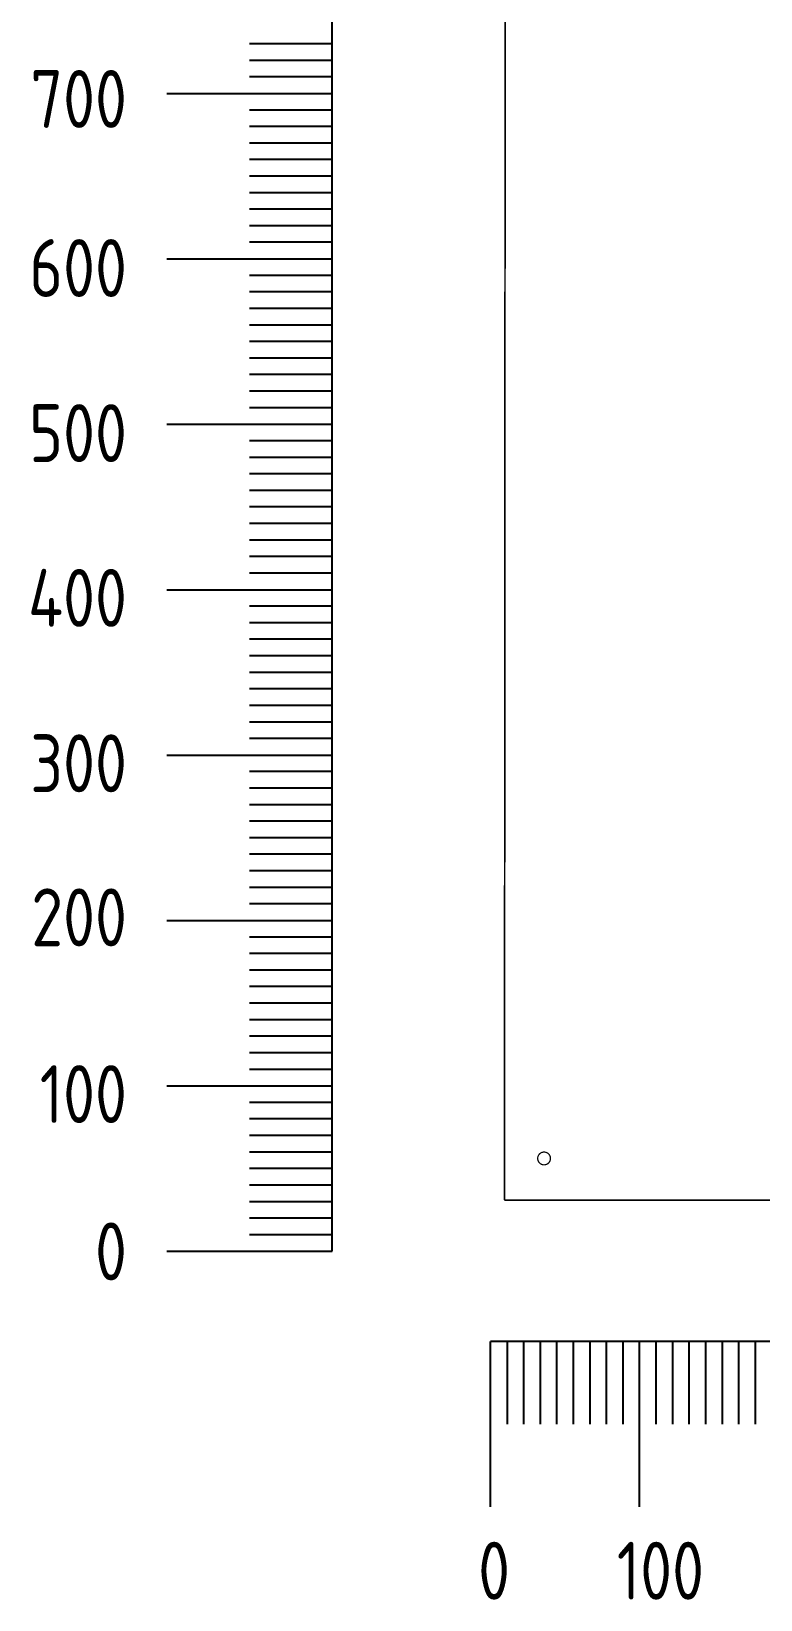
# Paper-space layout 'Лист1' of a CAD drawing. Header units: millimetres. Extents: x 20 to 579, y 6 to 381.
# Drawn here: x 356.4 to 400.5, y 220.9 to 315.7 of the extents above; entities that cross this region are included whole.
import ezdxf

# ---------------------------------------------------------------- set-up
doc = ezdxf.new("R2010")
doc.units = ezdxf.units.MM
doc.layers.add('DrillDrawing', color=1, linetype='Continuous')
doc.layers.add('Mechanical15', color=56, linetype='Continuous')
doc.layers.add('Розмірний', color=130, linetype='Continuous', lineweight=25)
doc.styles.add('GOST-2.304_Type-B', font='GOST Common.ttf')

psp = doc.layouts.new('Лист1')

# ---------------------------------------------------------------- linework, layer by layer
at = {"layer": 'DrillDrawing'}
for points, const_width in [([(386.971, 247.537, -1), (387.744, 247.537, -1)], 0.0773), ([(387.763, 247.537, -1), (387.724, 247.537, -1)], 0.0387)]:
    psp.add_lwpolyline(points, format="xyb", close=True, dxfattribs=dict(at, const_width=const_width))
at = {"layer": 'Mechanical15', "const_width": 0.1}
for points in [[(384.963, 245.021), (385.022, 350.088)], [(384.963, 245.021), (554.878, 245.021)]]:
    psp.add_lwpolyline(points, dxfattribs=at)
at = {"layer": 'Розмірний', "color": 18, "true_color": 0x000000}
for p, q in [((374.549, 241.923), (374.549, 351.923)), ((374.549, 314.923), (369.549, 314.923)), ((374.549, 313.923), (369.549, 313.923)), ((374.549, 312.923), (369.549, 312.923)), ((364.549, 311.923), (374.549, 311.923)), ((374.549, 310.923), (369.549, 310.923)), ((374.549, 309.923), (369.549, 309.923)), ((374.549, 308.923), (369.549, 308.923)), ((374.549, 307.923), (369.549, 307.923)), ((374.549, 306.923), (369.549, 306.923)), ((374.549, 305.923), (369.549, 305.923)), ((374.549, 304.923), (369.549, 304.923)), ((374.549, 303.923), (369.549, 303.923)), ((374.549, 302.923), (369.549, 302.923)), ((364.549, 301.923), (374.549, 301.923)), ((374.549, 300.923), (369.549, 300.923)), ((374.549, 299.923), (369.549, 299.923)), ((374.549, 298.923), (369.549, 298.923)), ((374.549, 297.923), (369.549, 297.923)), ((374.549, 296.923), (369.549, 296.923)), ((374.549, 295.923), (369.549, 295.923)), ((374.549, 294.923), (369.549, 294.923)), ((374.549, 293.923), (369.549, 293.923)), ((374.549, 292.923), (369.549, 292.923)), ((364.549, 291.923), (374.549, 291.923)), ((374.549, 290.923), (369.549, 290.923)), ((374.549, 289.923), (369.549, 289.923)), ((374.549, 288.923), (369.549, 288.923)), ((374.549, 287.923), (369.549, 287.923)), ((374.549, 286.923), (369.549, 286.923)), ((374.549, 285.923), (369.549, 285.923)), ((374.549, 284.923), (369.549, 284.923)), ((374.549, 283.923), (369.549, 283.923)), ((374.549, 282.923), (369.549, 282.923)), ((364.549, 281.923), (374.549, 281.923)), ((374.549, 280.923), (369.549, 280.923)), ((374.549, 279.923), (369.549, 279.923)), ((374.549, 278.923), (369.549, 278.923)), ((374.549, 277.923), (369.549, 277.923)), ((374.549, 276.923), (369.549, 276.923)), ((374.549, 275.923), (369.549, 275.923)), ((374.549, 274.923), (369.549, 274.923)), ((374.549, 273.923), (369.549, 273.923)), ((374.549, 272.923), (369.549, 272.923)), ((364.549, 271.923), (374.549, 271.923)), ((374.549, 270.923), (369.549, 270.923)), ((374.549, 269.923), (369.549, 269.923)), ((374.549, 268.923), (369.549, 268.923)), ((374.549, 267.923), (369.549, 267.923)), ((374.549, 266.923), (369.549, 266.923)), ((374.549, 265.923), (369.549, 265.923)), ((374.549, 264.923), (369.549, 264.923)), ((374.549, 263.923), (369.549, 263.923)), ((374.549, 262.923), (369.549, 262.923)), ((364.549, 261.923), (374.549, 261.923)), ((374.549, 260.923), (369.549, 260.923)), ((374.549, 259.923), (369.549, 259.923)), ((374.549, 258.923), (369.549, 258.923)), ((374.549, 257.923), (369.549, 257.923)), ((374.549, 256.923), (369.549, 256.923)), ((374.549, 255.923), (369.549, 255.923)), ((374.549, 254.923), (369.549, 254.923)), ((374.549, 253.923), (369.549, 253.923)), ((374.549, 252.923), (369.549, 252.923)), ((364.549, 251.923), (374.549, 251.923)), ((374.549, 250.923), (369.549, 250.923)), ((374.549, 249.923), (369.549, 249.923)), ((374.549, 248.923), (369.549, 248.923)), ((374.549, 247.923), (369.549, 247.923)), ((374.549, 246.923), (369.549, 246.923)), ((374.549, 245.923), (369.549, 245.923)), ((374.549, 244.923), (369.549, 244.923)), ((374.549, 243.923), (369.549, 243.923)), ((374.549, 242.923), (369.549, 242.923)), ((364.549, 241.923), (374.549, 241.923)), ((543.118, 236.467), (384.118, 236.467)), ((384.118, 226.467), (384.118, 236.467)), ((385.118, 236.467), (385.118, 231.467)), ((386.118, 236.467), (386.118, 231.467)), ((387.118, 236.467), (387.118, 231.467)), ((388.118, 236.467), (388.118, 231.467)), ((389.118, 236.467), (389.118, 231.467)), ((390.118, 236.467), (390.118, 231.467)), ((391.118, 236.467), (391.118, 231.467)), ((392.118, 236.467), (392.118, 231.467)), ((393.118, 226.467), (393.118, 236.467)), ((394.118, 236.467), (394.118, 231.467)), ((395.118, 236.467), (395.118, 231.467)), ((396.118, 236.467), (396.118, 231.467)), ((397.118, 236.467), (397.118, 231.467)), ((398.118, 236.467), (398.118, 231.467)), ((399.118, 236.467), (399.118, 231.467)), ((400.118, 236.467), (400.118, 231.467))]:
    psp.add_line(p, q, dxfattribs=at)

# ---------------------------------------------------------------- texts
at = {"layer": 'Розмірний', "color": 18, "true_color": 0x000000, "char_height": 3.5, "style": 'GOST-2.304_Type-B'}
for s, insert, attachment_point in [('{\\fGOST type A|b0|i0|c204|p34;700}', (362.137, 313.342), 3), ('{\\fGOST type A|b0|i0|c204|p34;600}', (362.137, 303.119), 3), ('{\\fGOST type A|b0|i0|c204|p34;500}', (362.137, 293.139), 3), ('{\\fGOST type A|b0|i0|c204|p34;400}', (362.137, 283.177), 3), ('{\\fGOST type A|b0|i0|c204|p34;300}', (362.137, 273.177), 3), ('{\\fGOST type A|b0|i0|c204|p34;200}', (362.137, 263.861), 3), ('{\\fGOST type A|b0|i0|c204|p34;100}', (362.137, 253.177), 3), ('{\\fGOST type A|b0|i0|c0|p34;0}', (362.137, 243.667), 3), ('{\\fGOST type A|b0|i0|c0|p34;0}', (383.369, 224.364), 1), ('{\\fGOST type A|b0|i0|c204|p34;100}', (391.755, 224.364), 1)]:
    psp.add_mtext_dynamic_manual_height_columns(s, width=6.42231, gutter_width=12.5, heights=[0], dxfattribs=dict(at, insert=insert, attachment_point=attachment_point))

doc.saveas('drawing.dxf')
